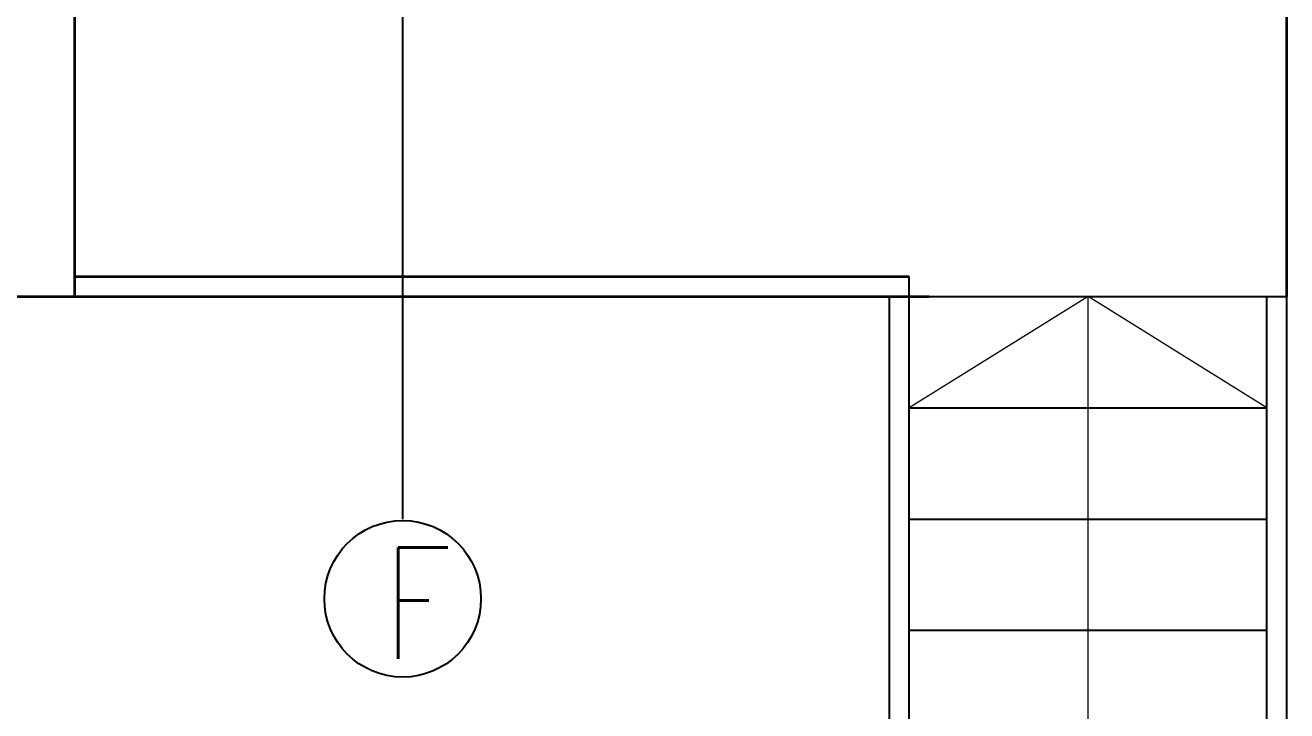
# Model space of a CAD drawing. Header units: inches. Extents: x 50.5 to 85.9, y 49.8 to 74.1.
# Drawn here: x 64.065 to 67.24, y 65.532 to 67.257 of the extents above; entities that cross this region are included whole.
import ezdxf

# ---------------------------------------------------------------- set-up
doc = ezdxf.new("R2010")
doc.units = ezdxf.units.IN
doc.header["$MEASUREMENT"] = 0
doc.linetypes.add('HIDDEN', pattern=[0.375, 0.25, -0.125])
for name, color, linetype, lineweight in [('A-DETL-MBND', 3, 'Continuous', 18), ('A-FLOR-OVHD', 3, 'HIDDEN', 18), ('A-FLOR-STRS', 4, 'Continuous', 25), ('A-WALL-FULL-EXTR', 7, 'Continuous', 35), ('SEZIONI_medie_small_section', 2, 'Continuous', 25)]:
    doc.layers.add(name, color=color, linetype=linetype, lineweight=lineweight)
doc.styles.add('E-ROMANS', font='romans.shx', dxfattribs={"width": 0.8})

msp = doc.modelspace()

# ---------------------------------------------------------------- linework, layer by layer
at = {"layer": 'A-DETL-MBND', "color": 2}
msp.add_line((65.0151, 66.0138), (65.0151, 73.6913), dxfattribs=at)
at = {"layer": 'A-FLOR-OVHD', "linetype": 'Continuous'}
for points in [[(67.1902, 66.2943), (66.7402, 66.5743), (66.2902, 66.2943)], [(66.7402, 62.6543), (66.7402, 66.5743)]]:
    msp.add_lwpolyline(points, dxfattribs=at)
at = {"layer": 'A-FLOR-STRS', "linetype": 'Continuous'}
for p, q in [((66.2902, 62.6543), (66.2902, 66.6243)), ((66.2402, 62.6543), (66.2402, 66.5743)), ((66.2902, 66.5743), (67.2402, 66.5743)), ((67.1902, 62.6543), (67.1902, 66.5743)), ((67.2402, 62.6543), (67.2402, 66.5743)), ((66.2902, 66.2943), (67.1902, 66.2943)), ((66.2902, 66.0143), (67.1902, 66.0143)), ((66.2902, 65.7343), (67.1902, 65.7343))]:
    msp.add_line(p, q, dxfattribs=at)
at = {"layer": 'A-WALL-FULL-EXTR', "linetype": 'Continuous'}
for p, q in [((67.2402, 66.5743), (67.2402, 72.5743)), ((64.1902, 66.5743), (64.1902, 67.9243)), ((64.1902, 66.6243), (66.2902, 66.6243)), ((64.0402, 66.5743), (64.1902, 66.5743)), ((64.1902, 66.5743), (66.3402, 66.5743))]:
    msp.add_line(p, q, dxfattribs=at)
at = {"layer": 'SEZIONI_medie_small_section', "color": 2}
msp.add_line((65.0151, 66.0138), (65.0151, 73.6913), dxfattribs=at)
at = {"layer": 'SEZIONI_medie_small_section'}
msp.add_circle((65.0151, 65.8136), 0.197, dxfattribs=at)

# ---------------------------------------------------------------- texts
at = {"layer": 'SEZIONI_medie_small_section', "insert": (64.9655, 65.9429), "char_height": 0.2803, "attachment_point": 1, "style": 'E-ROMANS'}
msp.add_mtext_dynamic_manual_height_columns('F', width=0.345018, gutter_width=9, heights=[0], dxfattribs=at)

doc.saveas('drawing.dxf')
